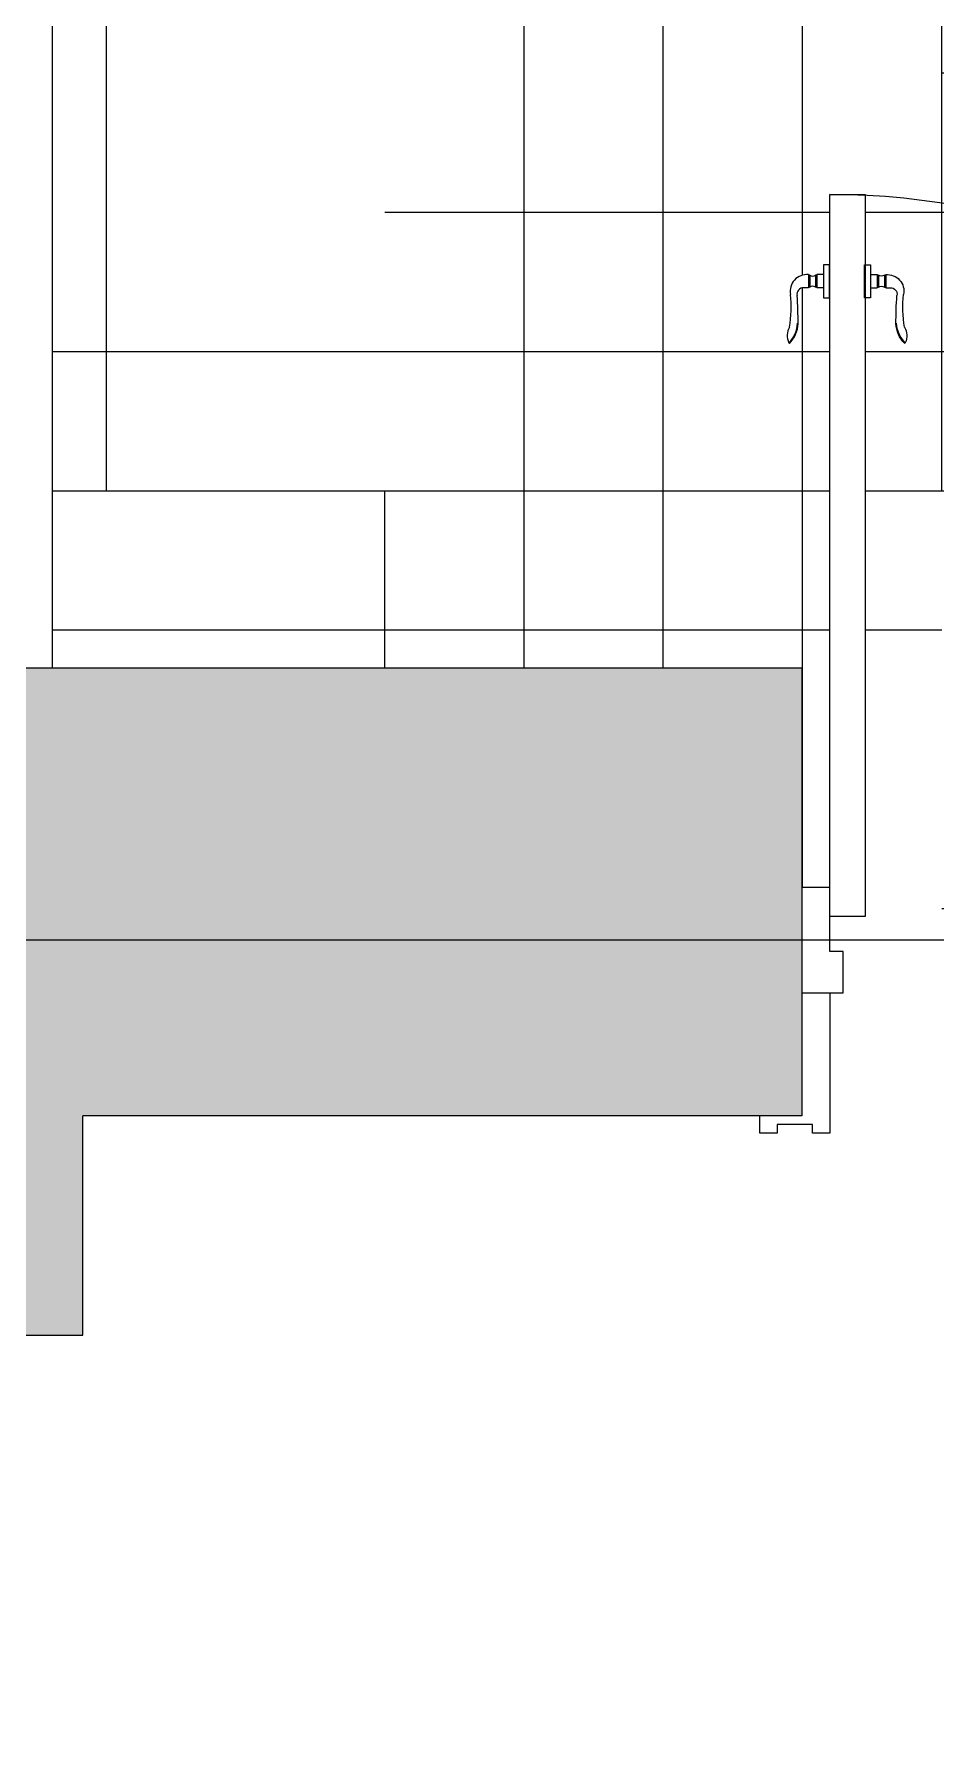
# Model space of a CAD drawing. Header units: millimetres. Extents: x 11159 to 50121, y 18346 to 37577.
# Drawn here: x 17105 to 18133, y 34044 to 35989 of the extents above; entities that cross this region are included whole.
import ezdxf

# ---------------------------------------------------------------- set-up
doc = ezdxf.new("R2010")
doc.units = ezdxf.units.MM
for name, color, linetype in [('axis', 40, 'Continuous'), ('doors', 4, 'Continuous'), ('floor hatch', 252, 'Continuous'), ('furniture', 34, 'Continuous'), ('HATCH', 8, 'Continuous'), ('wall', 5, 'Continuous')]:
    doc.layers.add(name, color=color, linetype=linetype)

# ---------------------------------------------------------------- blocks, each defined once
blk = doc.blocks.new('door-handle')
at = {"color": 0}
for p, q in [((-32, 10), (-32, -10.00000000000728)), ((-30, 9), (-32, 9)), ((-30, 9), (-30, -9)), ((-19, 9), (-21, 9)), ((-21, 9), (-21, -9)), ((-19, 10), (-19, -10.00000000000728)), ((-9, 10), (-19, 10)), ((0, 25), (-9, 25)), ((-9, 25), (-9, -25)), ((0, -25), (0, 25)), ((-32, -10.00000000000364), (-40.34172901356942, -10.00000000000364)), ((-30, -9), (-32, -9)), ((-19, -9), (-21, -9)), ((-9, -10), (-19, -10.00000000000364)), ((-9, -25), (0, -25)), ((-61.67027487228916, -93.05419732806331), (-60.75208368415406, -94.01785612024833))]:
    blk.add_line(p, q, dxfattribs=at)
for centre, radius, start, end in [((-34.46362960745319, -14.92424038324498), 25.04570281554129, 84.35495152263769, 191.5747182569977), ((-25.49999999999818, 16.17089144310557), 8.465913068820786, 237.8902061553035, 302.1097938446965), ((-242.8306956194119, -39.24300342557399), 184.8403687438857, 350.5395445302115, 5.991388819178432), ((-39.67183528947498, -19.52468724937171), 9.54821579143467, 85.9768775786792, 192.3256840784366), ((-595.5908857967352, -61.5688183318307), 548.0530142172786, 359.6930381090062, 4.186108045202766), ((-25.49999999999818, -16.17089144310921), 8.465913068820786, 57.89020615530352, 122.1097938446965), ((-38.8885466585707, -82.44414781276464), 25.13126123219481, 149.3293529319171, 204.972632821159), ((-91.0594398050871, -62.15080612508973), 42.64671855244374, 313.5613391426849, 358.1691581681099), ((-90.1706845965, -63.14248529410906), 42.64671855244374, 313.5613391426849, 358.1691581681099)]:
    blk.add_arc(centre, radius, start, end, dxfattribs=at)

msp = doc.modelspace()

# ---------------------------------------------------------------- hatches: boundary and pattern name
at = {"layer": 'floor hatch', "linetype": 'ByBlock'}
h = msp.add_hatch(dxfattribs=at)
h.set_pattern_fill('HOUND', color=256, scale=100, style=0)
h.set_pattern_definition([(0, (-45995.88710011335, 7528.377103126636), (635, 158.75), [2540, -1270]), (90, (-45995.88710011335, 7528.377103126636), (-158.75, -635), [2540, -1270])])
edge = h.paths.add_edge_path()
edge.add_line((19618.1128998866, 35806.33275666492), (19658.11289988659, 35806.33275666492))
edge.add_line((19658.11289988659, 35806.33275666492), (19658.11289988659, 35726.33275666522))
edge.add_line((19658.11289988659, 35726.33275666521), (19665.41202355939, 35726.33275666125))
edge.add_line((19665.41202355939, 35726.33275666125), (19665.41202355326, 35715.03757586321))
edge.add_line((19665.41202355326, 35715.03757586321), (19674.44816819171, 35715.03757585832))
edge.add_line((19674.44816819171, 35715.03757585832), (19674.4481681913, 35714.28456380511))
edge.add_ellipse((19677.83672243364, 35719.68433149216), major_axis=(4.507759472685954, 4.507759472685955), ratio=0.9999999999994202, start_angle=192.8902061243134, end_angle=257.1097938136336)
edge.add_line((19682.73130077677, 35714.71797130877), (19682.73130077694, 35715.03757585384))
edge.add_ellipse((19684.58644355582, 35696.26932242732), major_axis=(13.33583314630095, 13.33583314630095), ratio=0.9999999999999573, start_angle=303.4252817120066, end_angle=410.64504844634007, ccw=False)
edge.add_ellipse((19841.48935574343, 35677.95700065257), major_axis=(98.42008964258814, 98.42008964258814), ratio=0.9999999999997886, start_angle=129.0086111498177, end_angle=144.4604554387857)
edge.add_ellipse((19687.91845940222, 35645.42601829996), major_axis=(-13.38138957478378, 13.38138957478378), ratio=0.9999999999994675, start_angle=200.0273671478493, end_angle=255.6706470370682, ccw=False)
edge.add_ellipse((19726.53452739137, 35659.96040280246), major_axis=(22.70766873827266, 22.70766873827266), ratio=0.99999999999871, start_angle=136.8308418008865, end_angle=181.3840609215048, ccw=False)
edge.add_ellipse((20107.12203082799, 35661.14539278685), major_axis=(291.8162691130278, 291.8162691130279), ratio=0.9999999999999222, start_angle=130.8138919237948, end_angle=135.3069618599912, ccw=False)
edge.add_ellipse((19688.50828520807, 35692.80513048489), major_axis=(5.084042303677617, 5.084042303677619), ratio=0.9999999999987264, start_angle=302.6743158905746, end_angle=400.9768775475098)
edge.add_line((19689.01272326057, 35699.97733478638), (19681.22527666239, 35699.97733479059))
edge.add_line((19681.22527666239, 35699.97733479059), (19681.22527666281, 35700.73034684379))
edge.add_ellipse((19677.83672242046, 35695.33057915676), major_axis=(4.507759472683975, 4.507759472683976), ratio=0.9999999999994202, start_angle=372.8902061243134, end_angle=437.1097938136336)
edge.add_line((19672.94214407733, 35700.29693934014), (19672.94214407715, 35699.97733479508))
edge.add_line((19672.94214407715, 35699.97733479508), (19665.41202354511, 35699.97733479916))
edge.add_line((19665.41202354511, 35699.97733479916), (19665.41202353901, 35688.68215400112))
edge.add_line((19665.41202353901, 35688.68215400112), (19658.11289988659, 35688.68215400507))
edge.add_line((19658.11289988659, 35688.68215400507), (19658.11289988659, 35016.37710312617))
edge.add_line((19658.11289988659, 35016.37710312617), (19690.11289988665, 35016.37710312617))
edge.add_line((19690.11289988665, 35016.37710312617), (19690.11289988665, 35266.37710312664))
edge.add_line((19690.11289988665, 35266.37710312664), (20545.11289988665, 35266.37710312664))
edge.add_line((20545.11289988665, 35266.37710312664), (20545.11289988665, 36466.37710312664))
edge.add_line((20545.11289988665, 36466.37710312664), (20120.84883117475, 36466.37710312664))
edge.add_line((20120.84883117475, 36466.37710312664), (19565.84883117474, 37021.37710312662))
edge.add_line((19565.84883117474, 37021.37710312662), (18104.37696859856, 37021.37710312663))
edge.add_line((18104.37696859856, 37021.37710312664), (17549.37696859856, 36466.37710312664))
edge.add_line((17549.37696859856, 36466.37710312664), (17125.11289988665, 36466.37710312664))
edge.add_line((17125.11289988665, 36466.37710312664), (17125.11289988666, 35266.37710312664))
edge.add_line((17125.11289988666, 35266.37710312664), (17980.11289988666, 35266.37710312664))
edge.add_line((17980.11289988666, 35266.37710312664), (17980.11289988666, 35016.37710312617))
edge.add_line((17980.11289988666, 35016.37710312617), (18012.11289988671, 35016.37710312617))
edge.add_line((18012.11289988671, 35016.37710312617), (18012.1128998867, 35688.68215400506))
edge.add_line((18012.1128998867, 35688.68215400506), (18004.81377623428, 35688.68215400112))
edge.add_line((18004.81377623428, 35688.68215400112), (18004.81377622815, 35699.97733479916))
edge.add_line((18004.81377622815, 35699.97733479916), (17995.77763158973, 35699.97733479425))
edge.add_line((17995.77763158973, 35699.97733479425), (17995.77763158931, 35700.73034684746))
edge.add_ellipse((17992.38907735283, 35695.33057915676), major_axis=(4.5077594726853, 4.5077594726853), ratio=0.9999999999999055, start_angle=12.89020618631099, end_angle=77.10979387568656)
edge.add_line((17987.49449900432, 35700.29693933485), (17987.4944990045, 35699.97733478978))
edge.add_line((17987.4944990045, 35699.97733478978), (17981.21307651272, 35699.97733478638))
edge.add_ellipse((17981.71751456521, 35692.80513048489), major_axis=(-5.084042303673758, 5.084042303673758), ratio=0.9999999999999085, start_angle=-40.97687754771405, end_angle=57.32568410942537)
edge.add_ellipse((17563.1037689453, 35661.14539278685), major_axis=(291.8162691121966, 291.8162691121965), ratio=0.9999999999999151, start_angle=314.69303814000875, end_angle=319.18610807620524, ccw=False)
edge.add_ellipse((17943.69127238193, 35659.96040280246), major_axis=(22.70766873827288, 22.70766873827287), ratio=0.9999999999999489, start_angle=268.6159390784858, end_angle=313.1691581991131, ccw=False)
edge.add_ellipse((17982.30734037106, 35645.42601829996), major_axis=(-13.38138957476539, 13.38138957476539), ratio=0.9999999999998568, start_angle=14.329352962920723, end_angle=69.97263285216923, ccw=False)
edge.add_ellipse((17828.73644402986, 35677.95700065257), major_axis=(-98.42008964259192, 98.42008964259198), ratio=0.9999999999997885, start_angle=215.5395445612147, end_angle=230.9913888501819)
edge.add_ellipse((17985.63935621746, 35696.26932242732), major_axis=(13.33583314629865, 13.33583314629865), ratio=0.9999999999999089, start_angle=39.35495155363799, end_angle=146.5747182879978, ccw=False)
edge.add_line((17989.00052310264, 35715.24273545463), (17989.00052310315, 35714.28456380145))
edge.add_ellipse((17992.38907733966, 35719.68433149216), major_axis=(4.50775947268728, 4.507759472687279), ratio=0.999999999999906, start_angle=192.890206186311, end_angle=257.1097938756865)
edge.add_line((17997.28365568816, 35714.71797131406), (17997.28365568799, 35715.03757585913))
edge.add_line((17997.28365568799, 35715.03757585914), (18004.81377622002, 35715.03757586321))
edge.add_line((18004.81377622002, 35715.03757586321), (18004.81377621389, 35726.33275666125))
edge.add_line((18004.81377621389, 35726.33275666125), (18012.11289988671, 35726.3327566652))
edge.add_line((18012.11289988671, 35726.3327566652), (18012.1128998867, 35806.33275666491))
edge.add_line((18012.1128998867, 35806.33275666492), (18052.11289988671, 35806.33275666492))
edge.add_line((18052.11289988671, 35806.33275666492), (18052.11289988671, 35726.33275666756))
edge.add_line((18052.11289988671, 35726.33275666755), (18058.36799319215, 35726.33275666417))
edge.add_line((18058.36799319215, 35726.33275666417), (18058.36799318605, 35715.03757586438))
edge.add_line((18058.36799318605, 35715.03757586438), (18067.40413782588, 35715.03757585949))
edge.add_line((18067.40413782588, 35715.03757585949), (18067.40413782548, 35714.28456380617))
edge.add_ellipse((18070.79269206832, 35719.68433149403), major_axis=(-4.507759473382193, 4.507759473382192), ratio=0.9999999999999059, start_angle=102.8902061243053, end_angle=167.1097938136972)
edge.add_line((18075.68727041221, 35714.71797130989), (18075.68727041239, 35715.03757585499))
edge.add_ellipse((18077.54241319156, 35696.26932242559), major_axis=(-13.33583314836173, 13.33583314836173), ratio=0.9999999999999503, start_angle=213.425281712002, end_angle=320.64504844635235, ccw=False)
edge.add_ellipse((18234.44532540342, 35677.95700064801), major_axis=(98.42008965791825, 98.42008965791827), ratio=0.9999999999999079, start_angle=129.0086111498186, end_angle=144.4604554387865)
edge.add_ellipse((18080.87442903848, 35645.42601829036), major_axis=(-13.38138957684243, 13.38138957684243), ratio=0.9999999999997629, start_angle=200.0273671478305, end_angle=255.67064703707558, ccw=False)
edge.add_ellipse((18119.49049703358, 35659.96040279511), major_axis=(22.70766874178189, 22.7076687417819), ratio=0.9999999999996787, start_angle=136.830841800883, end_angle=181.3840609215113, ccw=False)
edge.add_ellipse((18500.07800052904, 35661.14539277968), major_axis=(-291.8162691568838, 291.8162691568838), ratio=0.9999999999998809, start_angle=40.81389192379481, end_angle=45.30696185999119, ccw=False)
edge.add_ellipse((18081.46425484442, 35692.80513048262), major_axis=(-5.084042304459623, 5.084042304459622), ratio=0.9999999999996781, start_angle=212.6743158905779, end_angle=310.9768775479387)
edge.add_line((18081.96869289694, 35699.97733478522), (18074.1812462976, 35699.97733478943))
edge.add_line((18074.1812462976, 35699.97733478942), (18074.18124629801, 35700.73034684274))
edge.add_ellipse((18070.79269205515, 35695.33057915488), major_axis=(-4.507759473382193, 4.507759473382192), ratio=0.9999999999999059, start_angle=282.8902061243053, end_angle=347.1097938136971)
edge.add_line((18065.89811371126, 35700.29693933902), (18065.89811371109, 35699.97733479392))
edge.add_line((18065.89811371109, 35699.97733479392), (18058.36799317788, 35699.97733479799))
edge.add_line((18058.36799317788, 35699.97733479799), (18058.36799317179, 35688.6821539982))
edge.add_line((18058.36799317179, 35688.6821539982), (18052.11289988671, 35688.68215400159))
edge.add_line((18052.11289988671, 35688.68215400158), (18052.11289988671, 34983.37710312687))
edge.add_line((18052.11289988671, 34983.37710312688), (18012.11289988665, 34983.37710312687))
edge.add_line((18012.11289988665, 34983.37710312687), (18012.1128998867, 34956.37710312664))
edge.add_line((18012.1128998867, 34956.37710312664), (19658.1128998866, 34956.37710312664))
edge.add_line((19658.1128998866, 34956.37710312664), (19658.11289988665, 34983.37710312687))
edge.add_line((19658.11289988665, 34983.37710312687), (19618.11289988659, 34983.37710312687))
edge.add_line((19618.11289988659, 34983.37710312687), (19618.11289988659, 35688.68215400158))
edge.add_line((19618.11289988659, 35688.68215400158), (19611.8578066015, 35688.6821539982))
edge.add_line((19611.8578066015, 35688.6821539982), (19611.85780659539, 35699.97733479799))
edge.add_line((19611.85780659539, 35699.97733479799), (19602.82166195556, 35699.9773347931))
edge.add_line((19602.82166195556, 35699.9773347931), (19602.82166195514, 35700.73034684642))
edge.add_ellipse((19599.43310771814, 35695.33057915488), major_axis=(-4.507759473380865, 4.507759473380865), ratio=0.9999999999994202, start_angle=-77.10979381364177, end_angle=-12.89020612430528)
edge.add_line((19594.53852936887, 35700.29693933373), (19594.53852936905, 35699.97733478861))
edge.add_line((19594.53852936905, 35699.97733478861), (19588.25710687638, 35699.97733478522))
edge.add_ellipse((19588.76154492887, 35692.80513048262), major_axis=(-5.084042304458372, 5.084042304458373), ratio=0.9999999999994538, start_angle=-40.97687754818066, end_angle=57.32568410943449)
edge.add_ellipse((19170.14779924425, 35661.14539277968), major_axis=(-291.8162691594942, 291.8162691594943), ratio=0.9999999999991793, start_angle=224.6930381400088, end_angle=229.1861080762052, ccw=False)
edge.add_ellipse((19550.7353027397, 35659.96040279511), major_axis=(22.70766874181639, 22.70766874181639), ratio=0.9999999999984488, start_angle=268.6159390784887, end_angle=313.1691581991174, ccw=False)
edge.add_ellipse((19589.35137073482, 35645.42601829036), major_axis=(13.38138957684622, 13.38138957684621), ratio=0.9999999999997615, start_angle=104.3293529629357, end_angle=159.9726328521602, ccw=False)
edge.add_ellipse((19435.78047436987, 35677.95700064801), major_axis=(-98.42008965791825, 98.42008965791827), ratio=0.9999999999999079, start_angle=215.5395445612135, end_angle=230.9913888501814)
edge.add_ellipse((19592.68338658173, 35696.26932242559), major_axis=(13.33583314836379, 13.33583314836379), ratio=0.9999999999995106, start_angle=39.354951553647595, end_angle=146.574718287998, ccw=False)
edge.add_line((19596.04455346742, 35715.24273545583), (19596.04455346795, 35714.2845638025))
edge.add_ellipse((19599.43310770496, 35719.68433149403), major_axis=(-4.507759473380865, 4.507759473380865), ratio=0.9999999999994202, start_angle=102.8902061863582, end_angle=167.1097938756947)
edge.add_line((19604.32768605422, 35714.71797131519), (19604.32768605404, 35715.0375758603))
edge.add_line((19604.32768605404, 35715.0375758603), (19611.85780658726, 35715.03757586438))
edge.add_line((19611.85780658726, 35715.03757586438), (19611.85780658113, 35726.33275666417))
edge.add_line((19611.85780658113, 35726.33275666417), (19618.11289988659, 35726.33275666755))
edge.add_line((19618.11289988659, 35726.33275666754), (19618.1128998866, 35806.33275666491))
h.paths.add_polyline_path([(20132.9808655307, 36456.37710312664), (20532.9808655307, 36456.37710312664), (20532.9808655307, 36056.37710312665), (20132.9808655307, 36056.37710312664)], flags=16)
h.paths.add_polyline_path([(17537.2449342426, 36056.37710312664), (17137.2449342426, 36056.37710312664), (17137.2449342426, 36456.37710312664), (17537.24493424261, 36456.37710312664)], flags=16)
at = {"layer": 'HATCH', "true_color": 0x2b2b2b}
h = msp.add_hatch(color=250, dxfattribs=at)
h.dxf.hatch_style = 1
h.paths.add_polyline_path([(28745.11289988665, 35266.37710312664), (23290.11289988665, 35266.37710312664), (23290.11289988665, 34756.37710312664), (24035.11289988665, 34756.37710312664), (24035.11289988665, 33047.46580756808), (23905.11289988663, 33047.46580756807), (23905.11289988665, 32525.28839868515), (24035.11289988665, 32525.28839868515), (24035.11289988665, 30816.37710312666), (20510.11289988665, 30816.37710312666), (20510.11289988663, 29176.37710312665), (20835.11289988665, 29176.37710312665), (20835.11289988665, 29296.37710312665), (20760.11289988663, 29296.37710312665), (20760.11289988665, 30696.37710312666), (21640.11289988665, 30696.37710312666), (21640.11289988665, 29296.37710312664), (21545.11289988665, 29296.37710312664), (21545.11289988665, 29176.37710312664), (21855.11289988665, 29176.37710312664), (21855.11289988665, 29296.37710312664), (21760.11289988665, 29296.37710312664), (21760.11289988665, 30696.37710312665), (23235.11289988665, 30696.37710312665), (23235.11289988666, 30296.37710312665), (24035.11289988663, 30296.37710312665), (24035.11289988662, 29296.37710312665), (22565.11289988665, 29296.37710312665), (22565.11289988665, 29176.37710312665), (23290.11374035006, 29176.37710312665), (23290.11374035006, 28981.37710312666), (23410.11374035006, 28981.37710312666), (23410.11374035006, 29176.37710312665), (24425.11289988665, 29176.37710312666), (24425.11289988665, 28981.37710312666), (24545.11289988665, 28981.37710312666), (24545.11289988665, 34756.37710312664), (28235.11289988665, 34756.37710312664), (28235.11289988665, 26756.37710312664), (27990.11289988665, 26756.37710312664), (27990.11289988665, 26246.37710312664), (28745.11289988665, 26246.37710312664)])
h.paths.add_polyline_path([(24035.11289988665, 30416.37710312665), (23355.11289988666, 30416.37710312666), (23355.11289988665, 30696.37710312665), (24035.11289988665, 30696.37710312665)], flags=16)
h.paths.add_polyline_path([(24790.11289988665, 26756.37710312664), (24545.11289988665, 26756.37710312664), (24545.11289988665, 28171.37710312666), (24425.11289988665, 28171.37710312666), (24425.11289988665, 27976.37710312666), (23410.11374035006, 27976.37710312666), (23410.11374035006, 28171.37710312666), (23290.11374035006, 28171.37710312666), (23290.11374035006, 27976.37710312666), (22565.11289988665, 27976.37710312666), (22565.11289988665, 27856.37710312666), (24035.11289988665, 27856.37710312666), (24035.11289988665, 24356.37710312664), (23500.11289988665, 24356.37710312664), (23500.11289988665, 23846.37710312664), (24545.11289988665, 23846.37710312664), (24545.11289988665, 26246.37710312664), (24790.11289988665, 26246.37710312664)])
h.paths.add_polyline_path([(21990.11289988665, 24356.37710312664), (21230.11289988665, 24356.37710312664), (21230.11289988665, 27856.37710312666), (21855.11289988665, 27856.37710312666), (21855.11289988665, 27976.37710312666), (20510.11289988665, 27976.37710312666), (20510.11289988665, 27856.37710312666), (21110.11289988665, 27856.37710312666), (21110.11289988665, 24356.37710312664), (20760.11289988662, 24356.37710312664), (20760.11289988662, 24506.37710312664), (20510.11289988665, 24506.37710312664), (20510.11289988665, 23756.37710312664), (20045.11289988665, 23756.37710312664), (20045.11289988665, 23246.37710312664), (20945.11289988665, 23246.37710312664), (20945.11289988665, 23846.37710312664), (21990.11289988665, 23846.37710312664)])
h.paths.add_polyline_path([(17625.11289988665, 23756.37710312664), (17160.11289988665, 23756.37710312664), (17160.11289988665, 24551.33275666475), (16910.11289988665, 24551.33275666475), (16910.11289988665, 24356.37710312664), (15680.11289988665, 24356.37710312664), (15680.11289988665, 23846.37710312664), (16725.11289988665, 23846.37710312664), (16725.11289988665, 23246.37710312664), (17625.11289988665, 23246.37710312664)])
h.paths.add_polyline_path([(14170.11289988665, 24356.37710312664), (13635.11289988665, 24356.37710312664), (13635.11289988666, 27856.37710312659), (16910.11289988663, 27856.37710312667), (16910.11289988664, 26261.33275666475), (17160.11289988664, 26261.33275666475), (17160.11289988665, 30816.37710312664), (17160.11289988665, 31066.37710312664), (16910.11289988666, 31066.37710312664), (16910.11289988666, 30816.37710312663), (16090.11289988669, 30816.37710312663), (16090.11289988669, 30696.37710312663), (16910.11289988666, 30696.37710312663), (16910.11289988663, 27976.37710312667), (13635.11289988667, 27976.37710312659), (13635.11289988666, 28801.37710312664), (13125.11289988665, 28801.37710312664), (13125.11289988665, 23846.37710312664), (14170.11289988665, 23846.37710312664)])
h.paths.add_polyline_path([(13635.11289988665, 34756.37710312664), (14380.11289988666, 34756.37710312664), (14380.11289988666, 35266.37710312664), (13125.11289988665, 35266.37710312664), (13125.11289988664, 30311.37710312664), (13635.11289988665, 30311.37710312664), (13635.11289988665, 30696.37710312663), (14380.11289988663, 30696.37710312663), (14380.11289988663, 30816.37710312663), (13635.11289988665, 30816.37710312663)])
h.paths.add_polyline_path([(17980.11289988665, 35266.37710312664), (16090.11289988666, 35266.37710312664), (16090.11289988666, 34756.37710312664), (16910.11289988666, 34756.37710312664), (16910.11289988666, 34506.37710312664), (17160.11289988662, 34506.37710312664), (17160.11289988662, 34756.37710312664), (17980.11289988665, 34756.37710312664)])
h.paths.add_polyline_path([(21580.11289988665, 35266.37710312664), (19690.11289988665, 35266.37710312664), (19690.11289988665, 34756.37710312664), (21580.11289988665, 34756.37710312664)])
h.paths.add_polyline_path([(20532.9808655307, 36456.37710312664), (20132.9808655307, 36456.37710312664), (20132.9808655307, 36056.37710312664), (20532.9808655307, 36056.37710312664)])
h.paths.add_polyline_path([(17537.2449342426, 36456.37710312664), (17137.2449342426, 36456.37710312664), (17137.2449342426, 36056.37710312664), (17537.2449342426, 36056.37710312664)])
h.paths.add_polyline_path([(20945.11289988665, 21356.37710312664), (20435.11289988665, 21356.37710312664), (20435.11289988665, 20846.37710312664), (20945.11289988665, 20846.37710312664)])
h.paths.add_polyline_path([(17235.11289988665, 21356.37710312664), (16725.11289988665, 21356.37710312664), (16725.11289988665, 20846.37710312664), (17235.11289988665, 20846.37710312664)])
h.paths.add_polyline_path([(19180.11289988669, 30816.37710312666), (17160.11289988665, 30816.37710312667), (17160.11289988665, 30696.37710312664), (19180.11289988669, 30696.37710312665)])

# ---------------------------------------------------------------- linework, layer by layer
at = {"layer": 'axis'}
msp.add_line((29161.11289988665, 34956.37710312664), (11559.0141511984, 34956.37710312664), dxfattribs=at)
at = {"layer": 'doors'}
msp.add_arc((18012.11289988671, 34983.37710312687), 822.9556535380509, 0, 90, dxfattribs=at)
at = {"layer": 'furniture', "color": 34, "linetype": 'ByBlock'}
for points in [[(18012.11289988671, 35806.33275666492), (18052.11289988671, 35806.33275666492), (18052.11289988671, 34983.37710312687), (18012.11289988671, 34983.37710312687), (18012.11289988671, 35806.33275666492)], [(17980.11289988665, 35016.37710312664), (17980.11289988665, 34896.37710312664), (18027.11289988665, 34896.37710312664), (18027.11289988671, 34943.37710312687), (18012.11289988671, 34943.37710312687), (18012.11289988659, 35016.37710312617), (17980.11289988665, 35016.37710312617)], [(18012.11289988671, 34896.37710312664), (18012.11289988671, 34736.37710312722), (17992.11289988671, 34736.37710312722), (17992.11289988659, 34746.37710312722), (17952.11289988665, 34746.37710312722), (17952.11289988665, 34736.37710312722), (17932.11289988665, 34736.37710312722), (17932.11289988665, 34756.3771031267)]]:
    msp.add_lwpolyline(points, dxfattribs=at)
at = {"layer": 'wall', "color": 0}
msp.add_line((17125.11289988665, 36466.37710312664), (17125.11289988665, 35266.37710312664), dxfattribs=at)
at = {"layer": 'wall', "color": 5}
for p, q in [((17980.11289988665, 35266.37710312664), (16090.11289988666, 35266.37710312664)), ((17980.11289988665, 35266.37710312664), (17980.11289988665, 34756.37710312664)), ((17980.11289988665, 34756.37710312664), (17160.11289988662, 34756.37710312664)), ((17160.11289988662, 34506.37710312664), (17160.11289988662, 34756.37710312664)), ((16910.11289988662, 34506.37710312664), (17160.11289988662, 34506.37710312664))]:
    msp.add_line(p, q, dxfattribs=at)

# ---------------------------------------------------------------- block references
at = {"layer": 'furniture', "color": 34, "linetype": 'ByBlock', "xscale": 0.7530120532028377, "yscale": 0.7530120532028377, "zscale": 0.0753012053243695}
msp.add_blockref('door-handle', (18011.59088470291, 35707.50745533485), dxfattribs=at)
at = {"layer": 'furniture', "color": 34, "linetype": 'ByBlock', "xscale": -0.753012053319253, "yscale": 0.753012053319253, "zscale": 0.0753012053243695, "rotation": 359.9999999689974}
msp.add_blockref('door-handle', (18051.5908847021, 35707.50745533485), dxfattribs=at)

doc.saveas('drawing.dxf')
